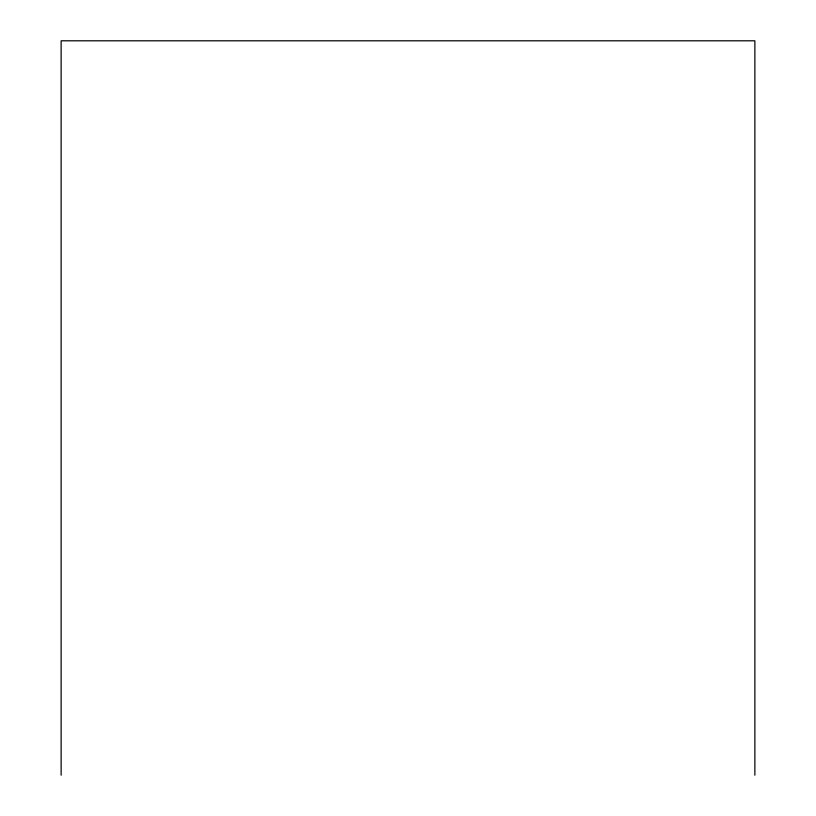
<?xml version="1.0" encoding="UTF-8"?>
<svg xmlns="http://www.w3.org/2000/svg" width="816" height="816" viewBox="0 0 816 816"><rect width="100%" height="100%" fill="white"/><g stroke="black" fill="none" stroke-linecap="round" stroke-linejoin="round"><path stroke-width="1.22" d="M754.871 775.2L754.871 40.8L61.129 40.8L61.129 775.2"/></g></svg>
